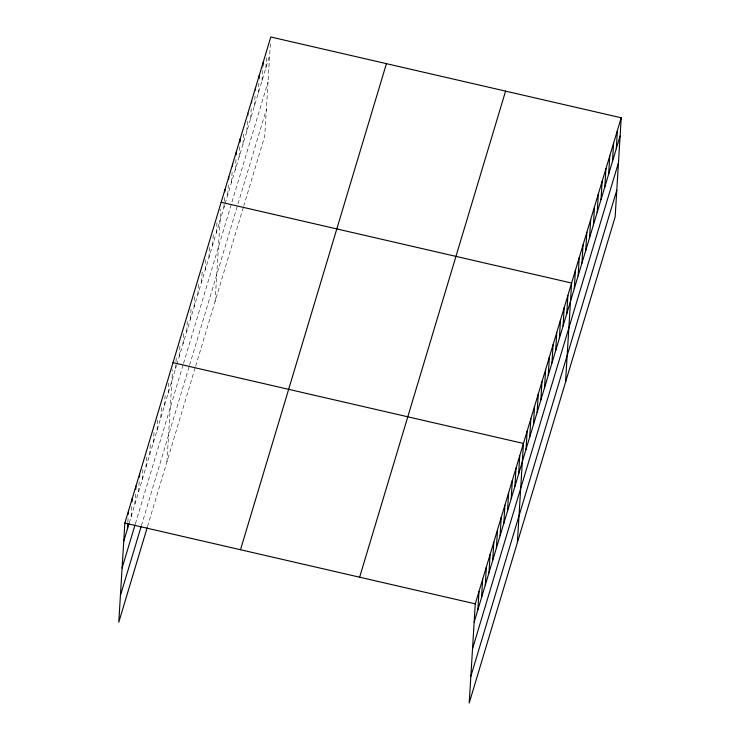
<?xml version="1.0" encoding="UTF-8"?>
<svg xmlns="http://www.w3.org/2000/svg" width="740" height="740" viewBox="0 0 740 740"><rect width="100%" height="100%" fill="white"/><g stroke="black" fill="none" stroke-linecap="round" stroke-linejoin="round"><path stroke-width="0.56" stroke-dasharray="3.7 2.78" d="M127.854 522.144L128.131 517.584M131.137 516.649L131.831 505.244M134.847 504.31L135.54 492.905M138.547 491.971L139.24 480.565M142.256 479.631L142.95 468.226M145.956 467.292L146.649 455.886M149.665 454.952L150.359 443.547M153.365 442.613L154.059 431.207M157.074 430.273L157.768 418.868M160.774 417.934L161.468 406.528M164.483 405.594L165.177 394.189M168.184 393.255L168.887 381.849M166.944 461.815L172.587 369.51M175.593 368.585L175.944 362.878M176.009 361.74L176.296 357.18M179.302 356.245L179.996 344.84M183.002 343.906L183.705 332.5M186.711 331.566L187.405 320.161M190.411 319.227L191.114 307.822M194.121 306.887L194.814 295.482M197.821 294.548L198.524 283.143M201.53 282.208L202.224 270.803M205.23 269.869L205.933 258.464M208.939 257.529L209.633 246.124M212.639 245.19L213.342 233.785M216.348 232.85L217.042 221.445M215.1 301.411L220.751 209.106M223.869 207.801L224.498 197.534M227.679 195.092L228.309 184.824M231.5 182.373L232.268 169.83M235.32 169.663L236.088 157.121M239.131 156.954L239.834 145.549M242.951 144.235L243.645 132.83M246.771 131.526L247.465 120.121M250.582 118.816L251.212 108.549M254.403 106.098L255.032 95.839M258.223 93.388L258.852 83.121M262.034 80.678L262.876 66.989M265.854 67.96L266.622 55.417M270.368 43.845L264.726 136.142L243.728 206.062M129.287 522.819L176.518 365.495M176.832 364.469L224.821 204.619M225.136 203.565L269.675 55.25M135.374 523.809L183.224 364.432M183.529 363.405L268.037 81.946M141.405 525.604L189.255 366.226M189.57 365.199L266.354 109.446M147.491 526.593L195.342 367.216M195.656 366.189L243.414 207.126"/><path stroke-width="1.11" d="M621.221 117.78L475.274 603.859L469.216 703L615.153 216.922L621.221 117.78L270.785 37L124.847 523.078L118.779 622.22L147.186 527.62M127.437 528.989L127.779 523.282M128.344 514.161L128.547 510.739M132.044 501.822L132.256 498.399M135.753 489.482L135.957 486.06M139.453 477.143L139.666 473.72M224.84 191.836L224.988 189.551M228.66 179.117L228.799 176.842M232.48 166.408L232.619 164.132M236.227 154.836L236.43 151.413M240.038 142.126L240.25 138.704M247.743 115.56L247.882 113.275M251.563 102.842L251.702 100.566M255.383 90.132L255.522 87.847M259.13 78.56L259.333 75.138M262.94 65.851L263.153 62.428M477.864 609.769L478.984 591.519M481.574 597.43L482.684 579.179M485.274 585.09L486.393 566.84M488.983 572.751L490.093 554.501M492.683 560.411L493.802 542.161M496.392 548.072L497.502 529.822M500.092 535.732L501.211 517.482M503.801 523.393L504.911 505.143M507.501 511.053L508.621 492.803M511.21 498.714L512.321 480.464M514.91 486.374L516.03 468.124M518.62 474.035L519.73 455.785M517.371 542.596L523.439 443.454L173.003 362.674M526.029 449.356L527.139 431.115M529.729 437.026L530.848 418.775M533.438 424.686L534.548 406.436M537.138 412.346L538.258 394.096M540.848 400.007L541.957 381.757M544.548 387.668L545.667 369.417M548.257 375.328L549.367 357.078M551.957 362.989L553.076 344.738M555.666 350.649L556.776 332.399M559.366 338.31L560.485 320.059M563.075 325.97L564.195 307.72M566.775 313.631L567.895 295.38M565.536 382.192L571.604 283.041L221.168 202.27M574.305 288.582L575.415 270.331M578.116 275.872L579.235 257.622M581.936 263.153L583.046 244.903M585.747 250.444L586.866 232.194M589.567 237.734L590.687 219.484M593.388 225.016L594.498 206.765M597.199 212.306L598.318 194.056M601.019 199.597L602.138 181.346M604.839 186.878L605.949 168.628M608.65 174.168L609.769 155.918M612.47 161.45L613.59 143.208M616.291 148.74L617.401 130.49M123.728 541.329L128.973 523.846M122.091 568.024L135.059 524.836M120.417 595.524L141.1 526.63M240.491 549.737L386.428 63.658M359.631 577.2L505.577 91.122M474.164 622.1L620.101 136.031M472.527 648.795L618.474 162.726M470.844 676.305L616.79 190.226M124.847 523.078L475.274 603.859"/></g></svg>
